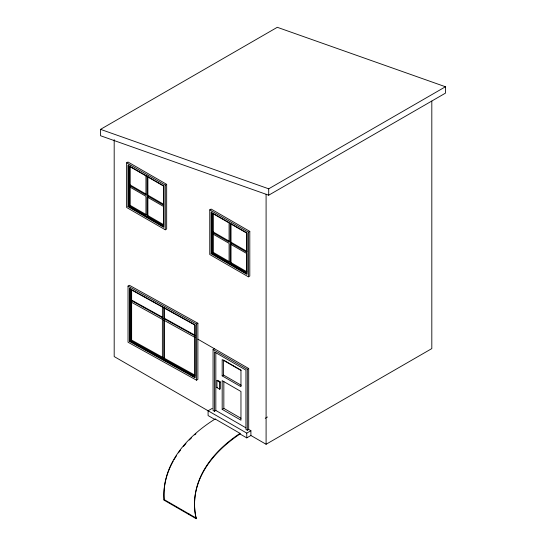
<?xml version="1.0" encoding="UTF-8"?>
<svg xmlns="http://www.w3.org/2000/svg" width="546" height="546" viewBox="0 0 546 546"><rect width="100%" height="100%" fill="white"/><g stroke="black" fill="none" stroke-linecap="round" stroke-linejoin="round"><path stroke-width="0.82" d="M128.03 286.097L129.382 285.285L197.877 323.239L197.877 379.368L196.526 380.18L128.03 342.226L128.03 286.097L196.526 324.051L197.877 323.239M162.374 319.362L131.095 302.034L131.095 300.436L131.634 300.109L131.634 289.933M131.095 302.034L131.634 301.706L131.634 340.11L130.822 340.602L194.813 376.058L194.813 325.027L130.822 289.571L130.822 340.602M129.436 341.414L129.436 288.472L195.113 324.863L195.113 377.805L129.436 341.414L129.975 341.086L129.975 288.151M100.532 129.354L277.293 27.3L445.468 86.759L445.468 93.141L268.707 195.195L100.532 135.736L100.532 129.354L268.707 188.814L445.468 86.759M126.617 162.817L127.996 162.019L166.666 184.343L166.666 228.992L165.288 229.791L126.617 207.466L126.617 162.817L165.288 185.142L166.666 184.343M146.062 194.137L130.207 184.985L129.382 185.463L145.953 195.031L145.953 175.894M147.884 176.051L147.058 176.535L147.058 195.666L163.629 205.235M127.996 206.668L163.902 227.402L163.902 185.94L127.996 165.213L127.996 206.668L128.549 206.354L163.725 226.658M163.629 206.511L147.058 196.942L147.058 216.08L163.629 225.648L163.629 186.097L129.382 166.325L129.382 205.876L130.207 205.392L146.062 214.544M147.058 195.666L147.884 195.188L163.739 204.34M147.058 216.08L147.884 215.602L163.739 224.754M209.753 209.862L211.131 209.063L249.802 231.388L249.802 276.037L248.416 276.836L209.753 254.511L209.753 209.862L248.416 232.186L249.802 231.388M212.517 232.5L229.088 242.069L229.088 222.932L212.517 213.37L212.517 232.5L213.343 232.023L229.914 241.591M212.517 233.777L229.088 243.345L229.088 262.483L212.517 252.914L212.517 233.777L213.343 233.299M211.131 253.713L247.038 274.44L247.038 232.978L211.131 212.251L211.131 253.713L211.684 253.392L246.86 273.696M212.517 252.914L213.343 252.436L229.914 262.005M230.187 242.711L246.765 252.272L246.765 233.142L230.187 223.573L230.187 242.711L231.019 242.233L246.867 251.378M230.187 263.117L246.765 272.686L246.765 253.549L230.187 243.987L230.187 263.117L231.019 262.64L246.867 271.792M194.861 335.142L164.339 318.229L163.786 318.55L195.065 335.886M162.374 306.743L162.374 357.773L162.926 357.453M162.374 357.773L163.786 358.551L164.339 358.231L194.874 375.157M245.85 427.791L215.827 410.462L214.448 411.261L213.063 410.462L213.063 349.549L214.448 348.751M222.181 375.86L240.963 386.704L240.963 370.434L222.181 359.596L222.181 375.86L223.56 375.061L241.236 385.264M216.933 380.61L217.485 380.296L220.25 381.886L220.25 388.902L219.697 389.223L216.933 387.626L216.933 380.61L219.697 382.207L220.25 381.886M218.311 381.408L218.864 381.088M213.063 349.549L247.311 369.321L248.696 368.523L248.696 429.436L250.907 430.712L250.907 435.496L266.093 444.267L431.811 348.594L431.811 101.106M216.933 387.626L217.485 387.312M212.237 408.388L208.094 410.783L208.094 415.567L215.151 419.642L215.151 419L240.008 433.353L240.008 433.988A186.889 107.896 0 0 0 196.157 518.7L164.114 500.197L164.114 499.563A193.325 111.616 0 0 1 215.151 419M222.181 409.343L240.963 420.188L240.963 391.482L222.181 380.644L222.181 409.343L223.84 408.388L240.963 418.277M265.267 418.277L265.82 417.956M266.646 417.478L267.479 417.001M214.448 411.261L214.448 351.938L245.932 370.12L245.932 429.436L247.311 430.234L248.696 429.436M114.189 139.674L114.189 356.565L246.765 433.108L250.907 430.712M240.008 433.988L246.765 437.885L250.907 435.496M131.634 300.109L162.182 317.035M131.095 300.436L162.374 317.772M163.786 320.147L195.065 337.476M131.634 340.11L162.182 357.036M129.975 341.086L194.915 377.068M129.382 186.739L145.953 196.307L145.953 215.438L129.382 205.876M197.877 339.182L248.696 368.523M241.236 370.277L223.56 360.073L223.56 375.061M164.114 499.563L196.157 518.065L196.157 518.7M268.707 188.814L268.707 195.195M266.093 194.233L266.093 444.267M248.416 232.186L248.416 276.836M247.311 369.321L247.311 430.234M246.765 433.108L246.765 437.885M231.019 223.928L231.019 242.233M231.019 243.502L231.019 262.64M223.84 381.599L223.84 408.388M219.697 382.207L219.697 389.223M215.827 352.839L215.827 410.462M213.343 213.718L213.343 232.023M213.343 234.132L213.343 252.436M211.684 211.93L211.684 253.392M196.526 324.051L196.526 380.18M188.971 513.909L188.971 514.55M165.288 185.142L165.288 229.791M164.339 308.053L164.339 318.229M164.339 319.826L164.339 358.231M163.786 307.521L163.786 358.551M147.884 176.884L147.884 195.188M147.884 196.464L147.884 215.602M130.207 165.847L130.207 184.985M130.207 186.261L130.207 205.392M128.549 164.892L128.549 206.354M164.114 500.197A193.325 111.616 0 0 1 164.551 486.35M164.674 485.537A193.325 111.616 0 0 1 166.202 478.255M166.421 477.45A193.325 111.616 0 0 1 173.212 461.138M174.01 459.746A193.325 111.616 0 0 1 176.583 455.603M178.453 452.873A193.325 111.616 0 0 1 180.446 450.17M183.367 446.539A193.325 111.616 0 0 1 185.968 443.564M189.291 440.049A193.325 111.616 0 0 1 191.626 437.749M194.676 434.916A193.325 111.616 0 0 1 195.939 433.804M196.157 518.065A186.889 107.896 0 0 1 240.008 433.353"/></g></svg>
